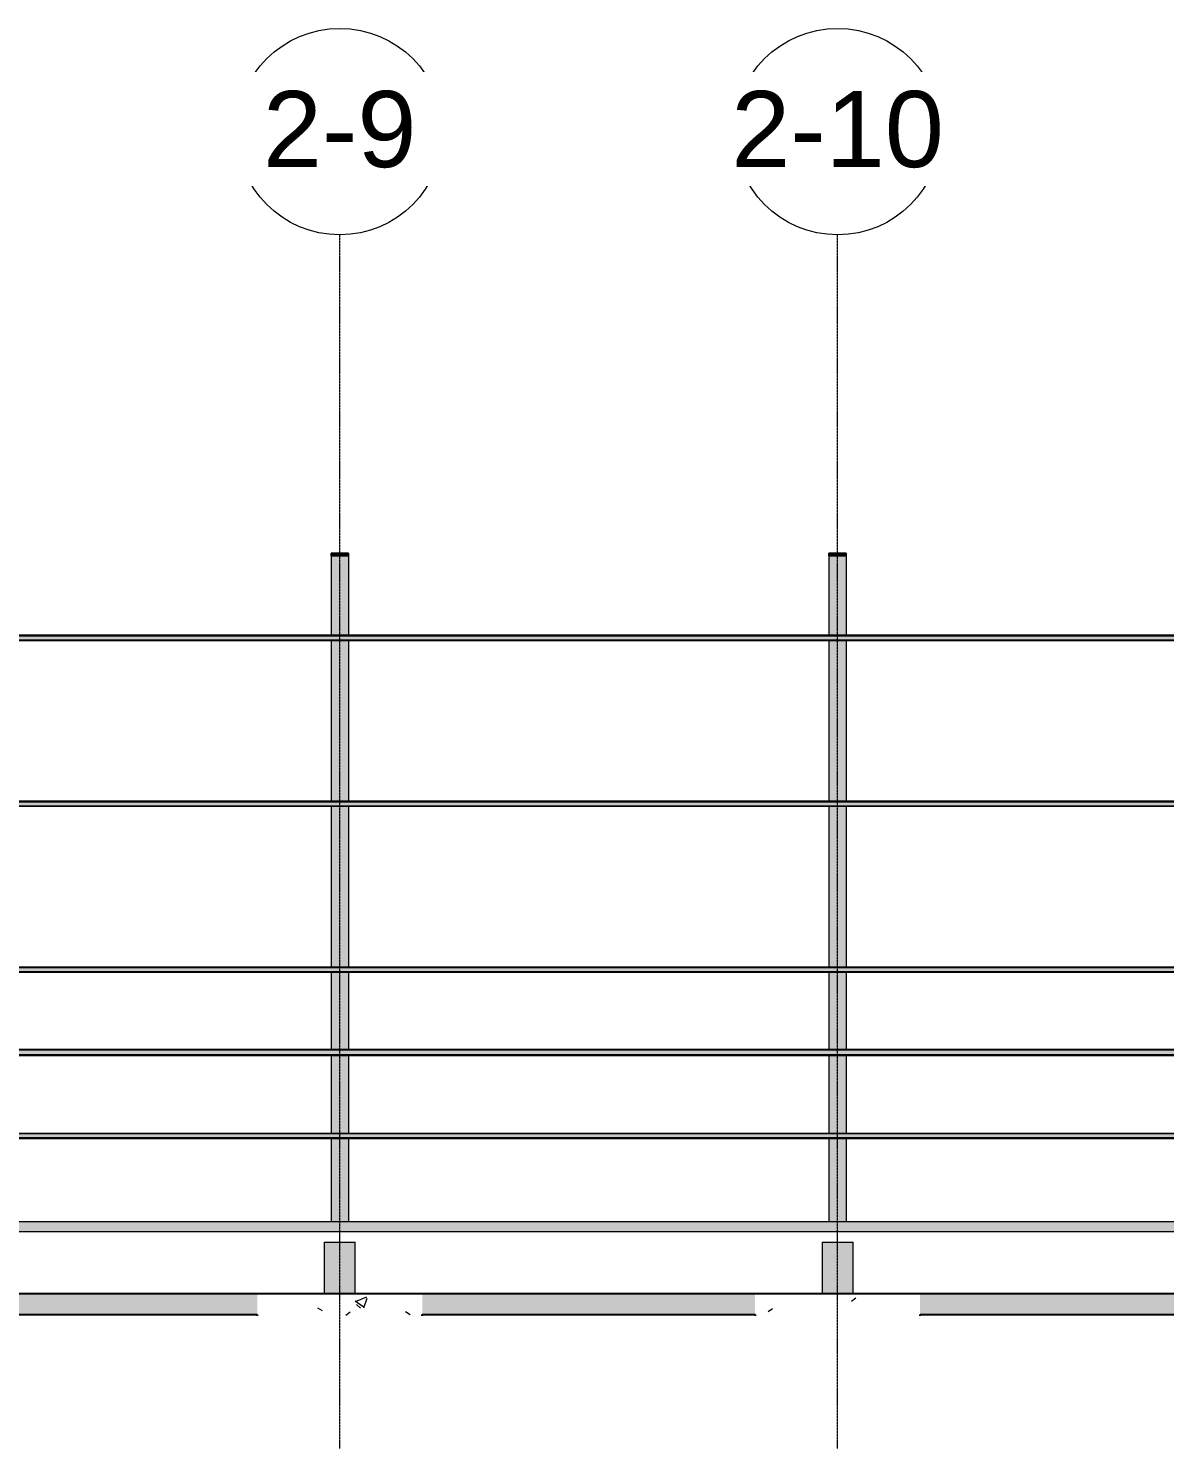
# Model space of a CAD drawing. Header units: inches. Extents: x 21954 to 47768, y -132 to 769.
# Drawn here: x 35391 to 36051, y -132 to 694 of the extents above; entities that cross this region are included whole.
import ezdxf

# ---------------------------------------------------------------- set-up
doc = ezdxf.new("R2010")
doc.units = ezdxf.units.IN
doc.header["$MEASUREMENT"] = 0
doc.linetypes.add('Grid Line 1_2_', pattern=[0.875, 0.5, -0.125, 0.125, -0.125])
for name, color, linetype, lineweight in [('C-BLDG-PADS', 91, 'Continuous', 9), ('S-BEAM', 12, 'Continuous', 9), ('S-FNDN', 32, 'Continuous', 9), ('S-GRID', 1, 'Continuous', 9), ('S-GRID-IDEN', 1, 'Continuous', 9)]:
    doc.layers.add(name, color=color, linetype=linetype, lineweight=lineweight)
doc.styles.add('Arial', font='arial.ttf', dxfattribs={"height": 44.258982})
pattern_1 = [(50, (-85664.873, 100.19), (68.857394, -6.024036), [7.2, -79.2]), (355, (-85664.87, 100.19), (-13.32011, 72.21071), [5.76, -63.36]), (100.451, (-85659.135, 99.69), (55.53753, 66.18621), [6.119, -67.31]), (46.184, (-85664.87, 119.39), (102.45503, -15.89069), [10.8, -118.8]), (96.636, (-85656.335, 118.065), (89.72737, 93.51553), [9.179, -100.964]), (351.184, (-85664.87, 119.39), (89.72835, 93.5149), [8.64, -95.04]), (21, (-85655.273, 114.59), (57.303523, -38.65147), [7.2, -79.2]), (326, (-85655.27, 114.59), (23.358416, 69.614625), [5.76, -63.36]), (71.451, (-85650.5, 111.37), (80.661926, 30.962635), [6.119, -67.31]), (37.5, (-85664.873, 100.19), (1.167627, 31.957773), [3.168, -59.424, 3.168, -61.152, -63.6]), (37.5, (-85664.873, 100.19), (1.167627, 31.957773), [-126.912, 3.168, -60.432]), (7.5, (-85664.873, 100.19), (25.2549, 37.863352), [3.168, -33.504, 3.168, -57.984, -24.24]), (7.5, (-85664.873, 100.19), (25.2549, 37.863352), [-97.824, 3.168, -21.072]), (327.5, (-85686.28, 100.19), (51.247365, -2.165292), [3.168, -20.832, 3.168, -71.712, -99.36]), (327.5, (-85686.28, 100.19), (51.247365, -2.165292), [-98.88, 3.168, -96.192]), (317.5, (-85695.88, 100.19), (55.986273, 9.609983), [3.168, -28.032, 3.168, -46.56, -70.56]), (317.5, (-85695.88, 100.19), (55.986273, 9.609983), [-80.928, 3.168, -67.392])]

# ---------------------------------------------------------------- blocks, each defined once
blk = doc.blocks.new('Struct_Sports Complex_2015_rvt-3-Structural - Elevation - North')
at = {"layer": 'S-FNDN', "lineweight": 5}
for points in [[(-23945.39, -42), (-23945.39, -12), (-23963.39, -12), (-23963.39, -42)], [(-23655.89, -42), (-23655.89, -12), (-23673.89, -12), (-23673.89, -42)]]:
    blk.add_hatch(color=9, dxfattribs=at).paths.add_polyline_path(points, flags=0)
at = {"layer": 'S-FNDN'}
h = blk.add_hatch(dxfattribs=at)
h.set_pattern_fill('FP_5', color=256, style=0, pattern_type=2)
h.set_pattern_definition(pattern_1)
h.paths.add_polyline_path([(-24581.39, -54), (-24581.39, -42), (-24774.89, -42), (-24774.89, -54), (-24705.04, -54)], flags=0)
h.paths.add_polyline_path([(-26087.39, -54), (-26040.89, -54), (-26040.89, -42), (-26206.39, -42), (-26206.39, -54)], flags=0)
h.paths.add_polyline_path([(-22837.39, -54), (-22837.39, -42), (-23037.89, -42), (-23037.89, -54), (-22838.86, -54)], flags=0)
h.paths.add_polyline_path([(-25920.89, -54), (-25739.39, -54), (-25739.39, -42), (-25920.89, -42)], flags=0)
h.paths.add_polyline_path([(-25643.39, -54), (-25449.89, -54), (-25449.89, -42), (-25643.39, -42)], flags=0)
h.paths.add_polyline_path([(-23133.89, -54), (-23133.89, -42), (-23327.39, -42), (-23327.39, -54), (-23322.68, -54)], flags=0)
h.paths.add_polyline_path([(-23423.39, -54), (-23423.39, -42), (-23616.89, -42), (-23616.89, -54), (-23599.15, -54)], flags=0)
h.paths.add_polyline_path([(-25353.89, -54), (-25160.39, -54), (-25160.39, -42), (-25353.89, -42)], flags=0)
h.paths.add_polyline_path([(-23712.89, -54), (-23712.89, -42), (-23906.39, -42), (-23906.39, -54), (-23875.62, -54)], flags=0)
h.paths.add_polyline_path([(-25064.39, -54), (-24870.89, -54), (-24870.89, -42), (-25064.39, -42)], flags=0)
h.paths.add_polyline_path([(-24002.39, -54), (-24002.39, -42), (-24195.89, -42), (-24195.89, -54), (-24152.09, -54)], flags=0)
h.paths.add_polyline_path([(-24485.39, -54), (-24291.89, -54), (-24291.89, -42), (-24485.39, -42)], flags=0)
h = blk.add_hatch(dxfattribs=at)
h.set_pattern_fill('FP_5', color=256, style=0, pattern_type=2)
h.set_pattern_definition(pattern_1)
h.paths.add_polyline_path([(-23989.21, -54.82), (-23906.39, -54.82), (-23906.39, -42), (-24002.39, -42), (-24002.39, -54.82)], flags=0)
h = blk.add_hatch(dxfattribs=at)
h.set_pattern_fill('FP_5', color=256, style=0, pattern_type=2)
h.set_pattern_definition(pattern_1)
h.paths.add_polyline_path([(-23699.71, -54.82), (-23616.89, -54.82), (-23616.89, -42), (-23712.89, -42), (-23712.89, -54.82)], flags=0)
at = {"layer": 'S-FNDN', "color": 250}
for p, q in [((-23963.39, -12), (-23945.39, -12)), ((-23963.39, -12), (-23963.39, -42)), ((-23945.39, -42), (-23945.39, -12)), ((-23673.89, -12), (-23655.89, -12)), ((-23673.89, -12), (-23673.89, -42)), ((-23655.89, -42), (-23655.89, -12))]:
    blk.add_line(p, q, dxfattribs=at)
at = {"layer": 'S-FNDN', "color": 7, "lineweight": 25}
for p, q in [((-24002.39, -42), (-24195.89, -42)), ((-23906.39, -42), (-24002.39, -42)), ((-23712.89, -42), (-23906.39, -42)), ((-23616.89, -42), (-23712.89, -42)), ((-23423.39, -42), (-23616.89, -42)), ((-24195.89, -54), (-24002.39, -54)), ((-24002.39, -54), (-24002.39, -54.82)), ((-23906.39, -54), (-23712.89, -54)), ((-23906.39, -54.82), (-23906.39, -54)), ((-23712.89, -54), (-23712.89, -54.82)), ((-23616.89, -54), (-23423.39, -54)), ((-23616.89, -54.82), (-23616.89, -54))]:
    blk.add_line(p, q, dxfattribs=at)
blk = doc.blocks.new('Girt_C - 10_D-1162511-Structural - Elevation - North')
at = {"layer": 'S-BEAM'}
for points in [[(-23322.68, 97.05), (-23046.27, 97.05), (-23046.27, 99.87), (-26270.14, 99.87), (-26270.14, 97.05), (-23599.15, 97.05)], [(-23322.68, 96.6), (-23046.27, 96.6), (-23046.27, 97.05), (-26270.14, 97.05), (-26270.14, 96.6), (-25969.9, 96.6), (-25971.53, 96.88), (-25971.53, 97), (-25968.77, 97), (-25968.77, 96.6), (-25932.77, 96.6), (-25932.77, 97), (-25929.93, 96.96), (-25930.2, 96.79), (-25931.63, 96.6), (-23599.15, 96.6)]]:
    blk.add_hatch(color=256, dxfattribs=at).paths.add_polyline_path(points, flags=0)
at = {"layer": 'S-BEAM', "lineweight": 15}
for p, q in [((-23046.27, 100.05), (-26270.14, 100.05)), ((-26270.14, 99.95), (-23046.27, 99.95))]:
    blk.add_line(p, q, dxfattribs=at)
at = {"layer": 'S-BEAM'}
for p, q in [((-26270.14, 99.87), (-23046.27, 99.87)), ((-26270.14, 97.05), (-23046.27, 97.05)), ((-25931.63, 96.6), (-23046.27, 96.6)), ((-25931.19, 96.52), (-23046.27, 96.52))]:
    blk.add_line(p, q, dxfattribs=at)
blk = doc.blocks.new('Girt_Z - 10_D-1185129-Structural - Elevation - North')
at = {"layer": 'S-BEAM'}
for points in [[(-23322.68, 48.8), (-23046.27, 48.8), (-23046.27, 51.12), (-25929.38, 51.12), (-25929.38, 48.8), (-23599.15, 48.8)], [(-24705.04, 48.35), (-23046.27, 48.35), (-23046.27, 48.8), (-25929.38, 48.8), (-25929.38, 48.35), (-24981.51, 48.35)]]:
    blk.add_hatch(color=256, dxfattribs=at).paths.add_polyline_path(points, flags=0)
at = {"layer": 'S-BEAM', "lineweight": 15}
for p, q in [((-23046.27, 51.3), (-25929.38, 51.3)), ((-25929.38, 51.2), (-23046.27, 51.2))]:
    blk.add_line(p, q, dxfattribs=at)
at = {"layer": 'S-BEAM'}
for p, q in [((-25929.38, 51.12), (-23046.27, 51.12)), ((-25929.38, 48.8), (-23046.27, 48.8)), ((-25929.38, 48.35), (-23046.27, 48.35)), ((-25929.38, 48.27), (-23046.27, 48.27))]:
    blk.add_line(p, q, dxfattribs=at)
blk = doc.blocks.new('columns and girder2 - one-1108489-Structural - Elevation - North')
at = {"layer": 'S-BEAM'}
blk.add_hatch(color=256, dxfattribs=at).paths.add_polyline_path([(-25696.39, 387.19), (-25686.39, 387.19), (-25686.39, 388.69), (-25696.39, 388.69)], flags=0)
h = blk.add_hatch(color=256, dxfattribs=at)
h.paths.add_polyline_path([(-25696.39, 0), (-25686.39, 0), (-25686.39, 48.27), (-25696.39, 48.27)], flags=0)
h.paths.add_polyline_path([(-25686.39, 51.3), (-25686.39, 96.52), (-25696.39, 96.52), (-25696.39, 51.3)], flags=0)
h.paths.add_polyline_path([(-25686.39, 100.05), (-25686.39, 144.95), (-25696.39, 144.95), (-25696.39, 100.05)], flags=0)
h.paths.add_polyline_path([(-25696.39, 147.98), (-25686.39, 147.98), (-25686.39, 241.45), (-25696.39, 241.45)], flags=0)
h.paths.add_polyline_path([(-25696.39, 244.48), (-25686.39, 244.48), (-25686.39, 337.95), (-25696.39, 337.95), (-25696.39, 245.26)], flags=0)
h.paths.add_polyline_path([(-25696.39, 340.98), (-25686.39, 340.98), (-25686.39, 387.19), (-25696.39, 387.19)], flags=0)
for p, q in [((-25696.39, 387.19), (-25696.39, 388.69)), ((-25686.39, 388.69), (-25696.39, 388.69)), ((-25686.39, 388.69), (-25686.39, 387.19)), ((-25686.39, 387.19), (-25696.39, 387.19)), ((-25696.39, 387.19), (-25696.39, 340.98)), ((-25696.39, 387.19), (-25686.39, 387.19)), ((-25686.39, 387.19), (-25686.39, 340.98)), ((-25696.39, 337.95), (-25696.39, 244.48)), ((-25686.39, 337.95), (-25686.39, 244.48)), ((-25696.39, 241.45), (-25696.39, 147.98)), ((-25686.39, 241.45), (-25686.39, 147.98)), ((-25696.39, 144.95), (-25696.39, 100.05)), ((-25686.39, 144.95), (-25686.39, 100.05)), ((-25696.39, 96.52), (-25696.39, 51.3)), ((-25686.39, 96.52), (-25686.39, 51.3)), ((-25696.39, 48.27), (-25696.39, 0)), ((-25686.39, 48.27), (-25686.39, 0))]:
    blk.add_line(p, q, dxfattribs=at)
blk = doc.blocks.new('Girt_Z - 10_D-1101369-Structural - Elevation - North')
at = {"layer": 'S-BEAM'}
h = blk.add_hatch(color=256, dxfattribs=at)
h.paths.add_polyline_path([(-25257.98, 147.45), (-22795.36, 147.45), (-22795.36, 147.9), (-26271.86, 147.9), (-26271.39, 147.45), (-25534.45, 147.45)], flags=0)
h.paths.add_polyline_path([(-26271.5, 147.45), (-26272.04, 147.9), (-26277.64, 147.9), (-26277.64, 147.45), (-26271.96, 147.45)], flags=0)
h = blk.add_hatch(color=256, dxfattribs=at)
h.paths.add_polyline_path([(-26271.5, 145.13), (-26271.5, 147.45), (-26277.64, 147.45), (-26277.64, 145.13), (-26271.96, 145.13)], flags=0)
h.paths.add_polyline_path([(-22795.66, 145.13), (-22795.36, 145.13), (-22795.36, 147.45), (-26271.39, 147.45), (-26271.39, 145.13), (-22804.3, 145.13)], flags=0)
for p, q in [((-22795.36, 147.98), (-26277.64, 147.98)), ((-22795.36, 145.13), (-26277.64, 145.13)), ((-22795.36, 147.9), (-26271.86, 147.9)), ((-22795.36, 147.45), (-26271.39, 147.45))]:
    blk.add_line(p, q, dxfattribs=at)
at = {"layer": 'S-BEAM', "lineweight": 15}
for p, q in [((-22795.36, 145.05), (-26277.64, 145.05)), ((-26277.64, 144.95), (-22795.36, 144.95))]:
    blk.add_line(p, q, dxfattribs=at)
blk = doc.blocks.new('Girt_Z - 10_D-V35-Structural - Elevation - North')
at = {"layer": 'S-BEAM'}
h = blk.add_hatch(color=256, dxfattribs=at)
h.paths.add_polyline_path([(-24705.04, 243.95), (-22795.36, 243.95), (-22795.36, 244.4), (-26271.86, 244.4), (-26271.39, 243.95), (-24981.51, 243.95)], flags=0)
h.paths.add_polyline_path([(-26277.64, 243.95), (-26271.56, 244), (-26272.04, 244.4), (-26277.64, 244.4)], flags=0)
h = blk.add_hatch(color=256, dxfattribs=at)
h.paths.add_polyline_path([(-26271.5, 241.63), (-26271.5, 243.95), (-26277.64, 243.95), (-26277.64, 241.63), (-26271.96, 241.63)], flags=0)
h.paths.add_polyline_path([(-22804.3, 241.63), (-22795.36, 241.63), (-22795.36, 243.95), (-26271.39, 243.95), (-26271.39, 241.63), (-22838.86, 241.63)], flags=0)
for p, q in [((-22795.36, 244.48), (-26277.64, 244.48)), ((-22795.36, 241.63), (-26277.64, 241.63)), ((-22795.36, 244.4), (-26271.86, 244.4)), ((-22795.36, 243.95), (-26271.39, 243.95))]:
    blk.add_line(p, q, dxfattribs=at)
at = {"layer": 'S-BEAM', "lineweight": 15}
for p, q in [((-22795.36, 241.55), (-26277.64, 241.55)), ((-26277.64, 241.45), (-22795.36, 241.45))]:
    blk.add_line(p, q, dxfattribs=at)
blk = doc.blocks.new('Girt_Z - 10_D-V36-Structural - Elevation - North')
at = {"layer": 'S-BEAM'}
for points in [[(-25810.92, 340.45), (-22795.36, 340.45), (-22795.36, 340.9), (-26277.64, 340.9), (-26277.64, 340.45)], [(-22838.86, 338.13), (-22795.36, 338.13), (-22795.36, 340.45), (-26277.64, 340.45), (-26277.64, 338.13), (-22907.97, 338.13)]]:
    blk.add_hatch(color=256, dxfattribs=at).paths.add_polyline_path(points, flags=0)
for p, q in [((-22795.36, 340.98), (-26277.64, 340.98)), ((-22795.36, 340.9), (-26277.64, 340.9)), ((-22795.36, 340.45), (-26277.64, 340.45)), ((-22795.36, 338.13), (-26277.64, 338.13))]:
    blk.add_line(p, q, dxfattribs=at)
at = {"layer": 'S-BEAM', "lineweight": 15}
for p, q in [((-22795.36, 338.05), (-26277.64, 338.05)), ((-26277.64, 337.95), (-22795.36, 337.95))]:
    blk.add_line(p, q, dxfattribs=at)
blk = doc.blocks.new('Grid - Grid Head - Circle-14747-Structural - Elevation - North')
at = {"layer": 'S-GRID-IDEN'}
blk.add_circle((-23085.89, 633.76), 60, dxfattribs=at)

msp = doc.modelspace()

# ---------------------------------------------------------------- hatches: boundary and pattern name
at = {"layer": 'C-BLDG-PADS', "lineweight": 5}
msp.add_hatch(color=256, dxfattribs=at).paths.add_polyline_path([(36739, -6), (36742.63, -6), (36742.63, 0), (33252.63, 0), (33252.63, -6), (36721.72, -6)], flags=0)

# ---------------------------------------------------------------- linework, layer by layer
at = {"layer": 'C-BLDG-PADS'}
for p, q in [((33593.78, 0), (36480.25, 0)), ((37459.88, -6), (33252.63, -6))]:
    msp.add_line(p, q, dxfattribs=at)
at = {"layer": 'S-GRID', "linetype": 'Grid Line 1_2_'}
for p, q in [((35571.63, -132), (35571.63, 573.76)), ((35571.63, -132), (35571.63, 573.76)), ((35861.13, -132), (35861.13, 573.76)), ((35861.13, -132), (35861.13, 573.76))]:
    msp.add_line(p, q, dxfattribs=at)

# ---------------------------------------------------------------- block references
at = {"color": 10, "lineweight": 5}
msp.add_blockref('Struct_Sports Complex_2015_rvt-3-Structural - Elevation - North', (59526.02, 0), dxfattribs=at)
at = {"layer": 'S-BEAM'}
for name, p in [('columns and girder2 - one-1108489-Structural - Elevation - North', (61263.02, 0)), ('columns and girder2 - one-1108489-Structural - Elevation - North', (61552.52, 0)), ('Girt_Z - 10_D-V36-Structural - Elevation - North', (59526.02, 0)), ('Girt_Z - 10_D-V35-Structural - Elevation - North', (59526.02, 0)), ('Girt_Z - 10_D-1101369-Structural - Elevation - North', (59526.02, 0)), ('Girt_C - 10_D-1162511-Structural - Elevation - North', (59526.02, 0)), ('Girt_Z - 10_D-1185129-Structural - Elevation - North', (59526.02, 0))]:
    msp.add_blockref(name, p, dxfattribs=at)
at = {"layer": 'S-GRID-IDEN'}
for p in [(58657.52, 0), (58947.02, 0)]:
    msp.add_blockref('Grid - Grid Head - Circle-14747-Structural - Elevation - North', p, dxfattribs=at)

# ---------------------------------------------------------------- next in the draw order: texts
at = {"layer": 'S-GRID-IDEN', "char_height": 44.259, "attachment_point": 2, "line_spacing_factor": 0.938532, "style": 'Arial', "bg_fill": 3, "box_fill_scale": 1.25, "bg_fill_color": 0, "bg_fill_transparency": 0}
for s, insert, width in [('1-9', (35571.61, 657.36), 106.38), ('1-10', (35861.11, 657.36), 147.42)]:
    msp.add_mtext(s, dxfattribs=dict(at, insert=insert, width=width))

# ---------------------------------------------------------------- next in the draw order: block references
at = {"layer": 'S-GRID-IDEN'}
for p in [(58657.52, 0), (58947.02, 0)]:
    msp.add_blockref('Grid - Grid Head - Circle-14747-Structural - Elevation - North', p, dxfattribs=at)

# ---------------------------------------------------------------- next in the draw order: texts
at = {"layer": 'S-GRID-IDEN', "char_height": 44.259, "attachment_point": 2, "line_spacing_factor": 0.938532, "style": 'Arial', "bg_fill": 3, "box_fill_scale": 1.25, "bg_fill_color": 0, "bg_fill_transparency": 0}
for s, insert, width in [('2-9', (35571.61, 657.36), 106.38), ('2-10', (35861.11, 657.36), 147.42)]:
    msp.add_mtext(s, dxfattribs=dict(at, insert=insert, width=width))

doc.saveas('drawing.dxf')
